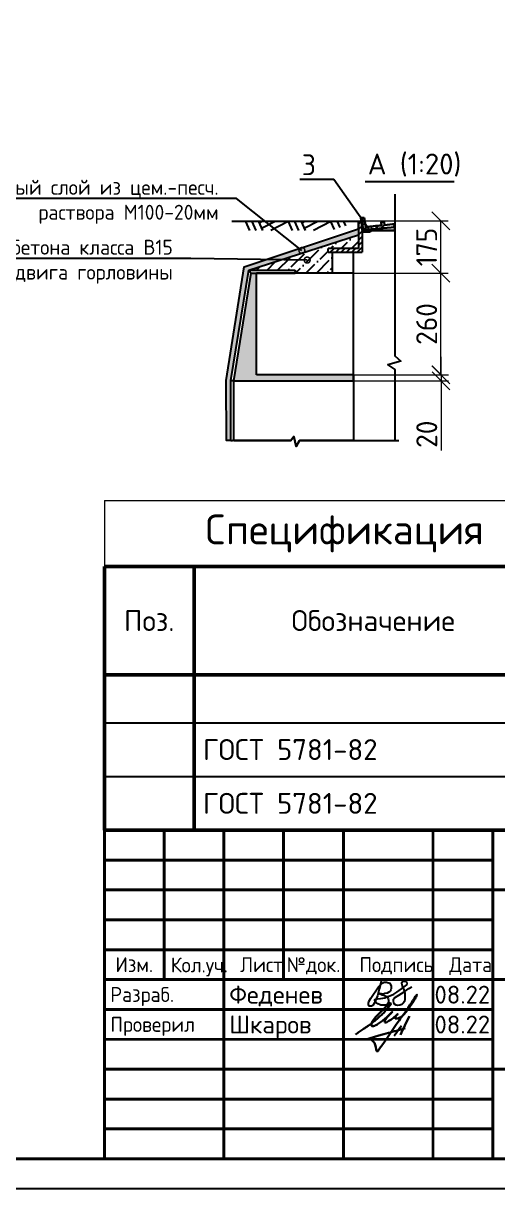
# Model space of a CAD drawing. Header units: millimetres. Extents: x 1601 to 14530, y 1157 to 12625.
# Drawn here: x 7581.5 to 7660.9, y 2825.6 to 3020.6 of the extents above; entities that cross this region are included whole.
import ezdxf
from ezdxf import colors
from ezdxf.entities.mleader import LeaderData, LeaderLine
from ezdxf.enums import TextEntityAlignment as Align
from ezdxf.math import Vec2, Vec3

# ---------------------------------------------------------------- set-up
doc = ezdxf.new("R2010")
doc.units = ezdxf.units.MM
for name, color, linetype, lineweight in [('Размер 3.5', 250, 'Continuous', 35), ('Размерный', 4, 'Continuous', 30), ('Размеры на чертеже', 250, 'Continuous', 25), ('таблица', 250, 'Continuous', 35), ('Тонкие', 5, 'Continuous', 30)]:
    doc.layers.add(name, color=color, linetype=linetype, lineweight=lineweight)
doc.layers.add('рамка', color=7, linetype='Continuous')
doc.layers.add('Штриховка', color=7, linetype='Continuous')
doc.styles.add('-ISOCPEUR-', font='isocpeur.TTF')
doc.styles.add('GOST', font='GOST Common.ttf')
doc.dimstyles.new('М 1 к 20', dxfattribs={"dimtxt": 3.5, "dimasz": 3, "dimexe": 1.25, "dimexo": 0, "dimtad": 1, "dimdec": 0, "dimlfac": 20, "dimzin": 0, "dimdsep": 46, "dimtxsty": 'GOST', "dimblk": 'OBLIQUE', "dimcen": 5, "dimadec": 8, "dimazin": 0, "dimtfac": 1, "dimtdec": 0, "dimtmove": 0, "dimatfit": 3, "dimldrblk": 'NONE', "dimfxl": 1.25, "dimtolj": 1, "dimtzin": 0, "dimlwd": 20, "dimlwe": 20, "dimarcsym": 1})

# ---------------------------------------------------------------- blocks, each defined once
blk = doc.blocks.new('_Oblique')
at = {"color": 0, "linetype": 'ByBlock', "lineweight": -2}
blk.add_line((-0.5, -0.5), (0.5, 0.5), dxfattribs=at)
blk = doc.blocks.new('*D53')
at = {"layer": 'Defpoints', "color": 0, "transparency": 16777216}
for p in [(7636.77, 2978.82), (7651.39, 2978.82), (7636.77, 2961.82)]:
    blk.add_point(p, dxfattribs=at)
at = {"layer": 'Размеры на чертеже', "color": 0, "lineweight": 20, "transparency": 16777216}
for p, q in [((7636.77, 2978.82), (7652.64, 2978.82)), ((7651.39, 2961.82), (7651.39, 2978.82)), ((7636.77, 2961.82), (7652.64, 2961.82))]:
    blk.add_line(p, q, dxfattribs=at)
at = {"layer": 'Размеры на чертеже', "color": 0, "lineweight": 20, "transparency": 16777216, "xscale": 3, "yscale": 3, "zscale": 3}
for p, rotation in [((7651.39, 2978.82), 90), ((7651.39, 2961.82), 270)]:
    blk.add_blockref('_Oblique', p, dxfattribs=dict(at, rotation=rotation))
at = {"layer": 'Размеры на чертеже', "color": 0, "transparency": 16777216, "insert": (7649.02, 2970.32), "char_height": 3.5, "attachment_point": 5, "rotation": 90, "style": 'GOST'}
blk.add_mtext('\\A1;260', dxfattribs=at)
blk = doc.blocks.new('_None')
blk = doc.blocks.new('*D54')
at = {"layer": 'Defpoints', "color": 0, "transparency": 16777216}
for p in [(7636.77, 2961.82), (7651.42, 2961.82), (7636.77, 2960.82)]:
    blk.add_point(p, dxfattribs=at)
at = {"layer": 'Размеры на чертеже', "color": 0, "lineweight": 20, "transparency": 16777216}
for p, q in [((7651.42, 2961.82), (7651.42, 2964.82)), ((7636.77, 2961.82), (7652.67, 2961.82)), ((7651.42, 2961.82), (7651.42, 2960.82)), ((7636.77, 2960.82), (7652.67, 2960.82)), ((7651.42, 2960.82), (7651.42, 2949.15))]:
    blk.add_line(p, q, dxfattribs=at)
at = {"layer": 'Размеры на чертеже', "color": 0, "lineweight": 20, "transparency": 16777216, "xscale": 3, "yscale": 3, "zscale": 3}
for p, rotation in [((7651.42, 2961.82), 270), ((7651.42, 2960.82), 90)]:
    blk.add_blockref('_Oblique', p, dxfattribs=dict(at, rotation=rotation))
at = {"layer": 'Размеры на чертеже', "color": 0, "transparency": 16777216, "insert": (7649.04, 2951.87), "char_height": 3.5, "attachment_point": 5, "rotation": 90, "style": 'GOST'}
blk.add_mtext('\\A1;20', dxfattribs=at)
blk = doc.blocks.new('*D55')
at = {"layer": 'Defpoints', "color": 0, "transparency": 16777216}
for p in [(7638.12, 2987.57), (7651.39, 2987.57), (7636.77, 2978.82)]:
    blk.add_point(p, dxfattribs=at)
at = {"layer": 'Размеры на чертеже', "color": 0, "lineweight": 20, "transparency": 16777216}
for p, q in [((7638.12, 2987.57), (7652.64, 2987.57)), ((7651.39, 2978.82), (7651.39, 2987.57)), ((7636.77, 2978.82), (7652.64, 2978.82))]:
    blk.add_line(p, q, dxfattribs=at)
at = {"layer": 'Размеры на чертеже', "color": 0, "lineweight": 20, "transparency": 16777216, "xscale": 3, "yscale": 3, "zscale": 3}
for p, rotation in [((7651.39, 2987.57), 90), ((7651.39, 2978.82), 270)]:
    blk.add_blockref('_Oblique', p, dxfattribs=dict(at, rotation=rotation))
at = {"layer": 'Размеры на чертеже', "color": 0, "transparency": 16777216, "insert": (7649.02, 2983.2), "char_height": 3.5, "attachment_point": 5, "rotation": 90, "style": 'GOST'}
blk.add_mtext('\\A1;175', dxfattribs=at)
blk = doc.blocks.new('_DotSmall')
at = {"color": 0, "linetype": 'ByBlock', "const_width": 0.5}
blk.add_lwpolyline([(-0.0625, 0, 1), (0.0625, 0, 1)], format="xyb", close=True, dxfattribs=at)
blk = doc.blocks.new('*T238')
at = {"layer": 'Defpoints', "color": 8, "linetype": 'ByBlock', "lineweight": 0, "transparency": 16777216}
for p, q in [((0, 0), (185, 0)), ((0, 0), (0, -11)), ((185, 0), (185, -11))]:
    blk.add_line(p, q, dxfattribs=at)
at = {"layer": 'таблица', "color": 0, "lineweight": 50, "transparency": 16777216}
for p, q in [((0, -11), (185, -11)), ((0, -11), (0, -55.17)), ((15, -11), (15, -37.17)), ((75, -11), (75, -37.17)), ((140, -11), (140, -37.17)), ((150, -11), (150, -46.17)), ((165, -11), (165, -37.17)), ((185, -11), (185, -37.17)), ((0, -29.17), (185, -29.17)), ((0, -55.17), (15, -55.17)), ((140, -55.17), (150, -55.17))]:
    blk.add_line(p, q, dxfattribs=at)
at = {"layer": 'таблица', "color": 0, "lineweight": 25, "transparency": 16777216}
for p, q in [((0, -37.17), (15, -37.17)), ((140, -37.17), (150, -37.17)), ((0, -46.17), (15, -46.17)), ((140, -46.17), (150, -46.17))]:
    blk.add_line(p, q, dxfattribs=at)
at = {"layer": 'таблица', "color": 0, "linetype": 'ByBlock', "lineweight": 25, "transparency": 16777216}
for p, q in [((15, -37.17), (140, -37.17)), ((150, -37.17), (185, -37.17)), ((15, -46.17), (140, -46.17)), ((150, -46.17), (185, -46.17))]:
    blk.add_line(p, q, dxfattribs=at)
at = {"layer": 'таблица', "color": 0, "linetype": 'ByBlock', "lineweight": 50, "transparency": 16777216}
for p, q in [((15, -37.17), (15, -55.17)), ((75, -37.17), (75, -55.17)), ((165, -37.17), (165, -55.17)), ((185, -37.17), (185, -55.17)), ((150, -46.17), (150, -55.17)), ((15, -55.17), (140, -55.17)), ((150, -55.17), (185, -55.17))]:
    blk.add_line(p, q, dxfattribs=at)
at = {"layer": 'таблица', "color": 0, "linetype": 'ByBlock', "lineweight": -2, "transparency": 16777216}
blk.add_line((140, -37.17), (140, -55.17), dxfattribs=at)
at = {"layer": 'таблица', "color": 0, "transparency": 16777216, "style": '-ISOCPEUR-'}
for s, insert, char_height, width, attachment_point in [('Cпецификация арматуры для дна монолитного ', (92.5, -5.5), 5, 182, 5), ('ГОСТ 5781-82', (16.5, -41.67), 3.5, 57, 4), ('%%C12А400 L=4000', (76.5, -41.67), 3.5, 62, 4), ('1,51', (157.5, -41.67), 3.5, 12, 5), ('шт', (175, -41.67), 3.5, 17, 5), ('0,47', (157.5, -50.67), 3.5, 12, 5), ('ГОСТ 5781-82', (16.5, -50.67), 3.5, 57, 4), ('%%C12А400 L=4730', (76.5, -50.67), 3.5, 62, 4), ('шт', (175, -50.67), 3.5, 17, 5)]:
    blk.add_mtext(s, dxfattribs=dict(at, insert=insert, char_height=char_height, width=width, attachment_point=attachment_point))
at = {"layer": 'таблица', "color": 7, "transparency": 16777216, "char_height": 3.5, "attachment_point": 5, "style": '-ISOCPEUR-'}
for s, insert, width in [('{\\W0.9;Масса ед. кг.}', (157.5, -20.08), 13), ('Поз.', (7.5, -20.08), 12), ('Обозначение', (45, -20.08), 57), ('Наименование', (107.5, -20.08), 62), ('Кол', (145, -20.08), 8), ('Примеча-ние', (175, -20.08), 17), ('Сборочные еденицы', (107.5, -33.17), 65), ('18', (145, -41.67), 9.2), ('22', (145, -50.67), 9.2)]:
    blk.add_mtext(s, dxfattribs=dict(at, insert=insert, width=width))
blk = doc.blocks.new('подпись')
at = {"lineweight": 30}
for points in [[(-0.82, -1.23), (-0.21, -0.8), (0.43, -0.36), (0.86, -0.08), (1.32, 0.25), (2, 0.77), (2.8, 1.4), (3.27, 1.83), (3.84, 2.36), (4.46, 3.07), (5.01, 3.73), (5.08, 3.95), (5.01, 4.03), (4.91, 4), (4.76, 3.88), (4.33, 3.49), (3.4, 2.58), (2.34, 1.43), (1.83, 0.48), (1.87, 0.23), (1.99, 0.16), (2.17, 0.16), (2.41, 0.25), (3.02, 0.6), (3.71, 1.09), (4.34, 1.62), (5.32, 2.55), (4.75, 1.98), (4.27, 1.36), (4.08, 1.05), (4.07, 0.85), (4.11, 0.78), (4.25, 0.78), (4.42, 0.84), (4.78, 1.05), (5.16, 1.3), (5.47, 1.51), (5.72, 1.73), (6.05, 1.99), (6.23, 2.18), (5.94, 1.88), (5.8, 1.63), (5.8, 1.5), (5.89, 1.44), (6.13, 1.46), (6.57, 1.6), (6.9, 1.79), (7.5, 2.39), (8.04, 3.08), (8.61, 3.92), (9.15, 4.76), (9.43, 5.33), (8, 3.26), (6.29, 0.88), (3.58, -3.07), (3.05, -3.8), (2.85, -4.05), (2.49, -2.98), (2.12, -2.39), (1.3, -1.96), (1.02, -2.03), (2.91, -1.44), (4.7, -0.96), (7.51, -0.15)], [(6.86, 0.23), (5.67, -1.43)], [(8.19, 1.85), (6.68, -1.27)]]:
    blk.add_spline(points, degree=3, dxfattribs=at)
blk = doc.blocks.new('Подпись Леха')
at = {"layer": 'рамка'}
blk.add_blockref('подпись', (2.7, 0.11), dxfattribs=at)

msp = doc.modelspace()

# ---------------------------------------------------------------- hatches: boundary and pattern name
at = {"layer": 'Штриховка'}
h = msp.add_hatch(dxfattribs=at)
h.set_pattern_fill('ANSI31', color=256, scale=0.2)
h.set_pattern_definition([(45, (5348.7784, 896.67034), (-0.4490128, 0.4490128), [])])
h.paths.add_polyline_path([(7638.2402, 2985.7171), (7639.2652, 2985.7171), (7639.2652, 2985.9671), (7638.4438, 2985.9671), (7638.2402, 2985.9671), (7638.1152, 2987.4671), (7637.6152, 2987.4671), (7637.6152, 2982.9671), (7632.5133, 2982.976), (7632.5122, 2982.3228), (7638.2402, 2982.3228)])
h = msp.add_hatch(dxfattribs=at)
h.set_pattern_fill('ANSI32', color=256, scale=0.2)
h.set_pattern_definition([(45, (5348.7784, 896.6703), (-1.3470384, 1.3470384), []), (45, (5349.6764, 896.6703), (-1.3470384, 1.3470384), [])])
h.paths.add_polyline_path([(7643.7164, 2986.5146), (7643.7164, 2987.0407, 0.00310465), (7641.9582, 2986.8809), (7641.9055, 2987.4024, 0.00091844), (7641.3839, 2987.3508), (7641.4365, 2986.8292, 0.0045535), (7638.8627, 2986.5459), (7638.559, 2988.064), (7638.0245, 2988.064), (7638.4438, 2985.9671, -0.03150133)])
at = {"layer": 'Штриховка', "ltscale": 0.5}
h = msp.add_hatch(dxfattribs=at)
h.set_pattern_fill('AR-CONC', color=256, scale=0.006, style=0)
h.set_pattern_definition([(50, (6706.3897, -882.4685), (1.09310801, -0.09563451), [0.1143, -1.2573]), (355, (6706.3897, -882.4685), (-0.21145696, 1.14633986), [0.09144, -1.00584]), (100.451, (6706.4808, -882.4765), (0.881655, 1.05070013), [0.09714, -1.06854]), (46.1842, (6706.3897, -882.1637), (1.62647425, -0.25225397), [0.17145, -1.88595]), (96.6356, (6706.5253, -882.1847), (1.4244254, 1.48455334), [0.14571, -1.60281]), (351.184, (6706.3897, -882.1637), (1.4244276, 1.4845507), [0.13716, -1.50876]), (21, (6706.5421, -882.2399), (0.90968928, -0.61359311), [0.1143, -1.2573]), (326, (6706.5421, -882.2399), (0.37081217, 1.1051278), [0.09144, -1.00584]), (71.4514, (6706.6179, -882.291), (1.28049894, 0.49153715), [0.09714, -1.06854]), (37.5, (6706.3897, -882.4685), (0.01853162, 0.507330233), [0, -0.993648, 0, -1.02108, 0, -1.00965]), (7.5, (6706.3897, -882.4685), (0.400917975, 0.60108345), [0, -0.582168, 0, -0.970788, 0, -0.38481]), (327.5, (6706.04986, -882.4685), (0.81354357, -0.034372464), [0, -0.381, 0, -1.18872, 0, -1.57734]), (317.5, (6705.89746, -882.4685), (0.88877509, 0.15255895), [0, -0.4953, 0, -0.789432, 0, -1.12014])])
h.paths.add_polyline_path([(7637.6152, 2985.2171), (7619.2302, 2979.3228), (7616.2652, 2960.8627), (7616.2652, 2950.8228), (7615.5152, 2950.8228), (7615.4895, 2960.8627), (7618.4861, 2979.8993), (7637.6152, 2986.2678)])
at = {"layer": 'Штриховка'}
h = msp.add_hatch(dxfattribs=at)
h.set_pattern_fill('ANSI36', color=256, scale=0.39)
h.set_pattern_definition([(45, (5348.7784, 896.6703), (0.65668123, 2.40783117), [3.095625, -0.619125, 0, -0.619125])])
h.paths.add_polyline_path([(7633.2652, 2978.8228), (7633.2652, 2982.3228), (7632.5122, 2982.3228), (7632.5133, 2982.976), (7637.6152, 2982.9671), (7637.6152, 2985.2171), (7619.2302, 2979.3228), (7627.0161, 2979.3228), (7627.0161, 2978.8228)])
at = {"layer": 'Штриховка', "ltscale": 0.5}
h = msp.add_hatch(dxfattribs=at)
h.set_pattern_fill('AR-CONC', color=256, scale=0.006, style=0)
h.set_pattern_definition([(50, (6689.2897, -888.86285), (1.09310801, -0.09563451), [0.1143, -1.2573]), (355, (6689.2897, -888.8629), (-0.21145696, 1.14633986), [0.09144, -1.00584]), (100.451, (6689.3808, -888.8708), (0.881655, 1.05070013), [0.09714, -1.06854]), (46.1842, (6689.2897, -888.558), (1.62647425, -0.25225397), [0.17145, -1.88595]), (96.6356, (6689.4253, -888.579), (1.4244254, 1.48455334), [0.14571, -1.60281]), (351.184, (6689.2897, -888.558), (1.4244276, 1.4845507), [0.13716, -1.50876]), (21, (6689.4421, -888.63425), (0.90968928, -0.61359311), [0.1143, -1.2573]), (326, (6689.4421, -888.6343), (0.37081217, 1.1051278), [0.09144, -1.00584]), (71.4514, (6689.5179, -888.6854), (1.28049894, 0.49153715), [0.09714, -1.06854]), (37.5, (6689.2897, -888.86285), (0.01853162, 0.507330233), [0, -0.993648, 0, -1.02108, 0, -1.00965]), (7.5, (6689.2897, -888.86285), (0.400917975, 0.60108345), [0, -0.582168, 0, -0.970788, 0, -0.38481]), (327.5, (6688.94986, -888.86285), (0.81354357, -0.034372464), [0, -0.381, 0, -1.18872, 0, -1.57734]), (317.5, (6688.79746, -888.86285), (0.88877509, 0.15255895), [0, -0.4953, 0, -0.789432, 0, -1.12014])])
h.paths.add_polyline_path([(7620.5152, 2978.8228), (7620.5152, 2961.8228), (7636.7652, 2961.8228), (7636.7652, 2960.8228), (7616.7652, 2960.8228), (7619.7652, 2978.8228)])

# ---------------------------------------------------------------- linework, layer by layer
for p, q in [((7618.6906, 2987.4671), (7619.3523, 2985.9671)), ((7619.7836, 2987.4671), (7620.4453, 2985.9671)), ((7620.8766, 2987.4671), (7621.5383, 2985.9671)), ((7621.4775, 2987.4671), (7620.9882, 2987.2142)), ((7623.6552, 2987.4671), (7621.3925, 2986.2975)), ((7625.8329, 2987.4671), (7622.9311, 2985.9671)), ((7625.8275, 2987.4671), (7626.4892, 2985.9671)), ((7626.9205, 2987.4671), (7627.5822, 2985.9671)), ((7628.0135, 2987.4671), (7628.6752, 2985.9671)), ((7628.6144, 2987.4671), (7628.125, 2987.2142)), ((7630.792, 2987.4671), (7628.5294, 2986.2975)), ((7632.9697, 2987.4671), (7630.068, 2985.9671)), ((7632.9361, 2987.4671), (7633.5197, 2986.1439)), ((7634.029, 2987.4671), (7634.4764, 2986.453)), ((7635.122, 2987.4671), (7635.433, 2986.7621)), ((7637.6152, 2987.4671), (7637.6152, 2982.9671)), ((7638.2402, 2985.9671), (7638.1152, 2987.4671)), ((7619.2302, 2979.3228), (7637.6152, 2985.2171)), ((7638.2402, 2985.9671), (7639.2652, 2985.9671)), ((7639.2652, 2985.7171), (7638.2402, 2985.7171)), ((7638.2402, 2985.7171), (7638.2402, 2982.3228)), ((7639.2652, 2985.9671), (7639.2652, 2985.7171)), ((7632.5122, 2982.3228), (7632.5133, 2982.976)), ((7637.6152, 2982.9671), (7632.5133, 2982.976)), ((7632.5122, 2982.3228), (7638.2402, 2982.3228)), ((7636.7652, 2962.8228), (7636.7652, 2982.3228)), ((7616.2652, 2960.8627), (7619.2302, 2979.3228)), ((7616.7652, 2960.8228), (7619.6563, 2978.8228)), ((7619.2302, 2979.3228), (7627.0161, 2979.3228)), ((7619.2302, 2979.3228), (7619.4433, 2979.0728)), ((7619.6563, 2978.8228), (7619.4433, 2979.0728)), ((7619.6563, 2978.8228), (7627.0161, 2978.8228)), ((7620.5152, 2961.8228), (7620.5152, 2978.8228)), ((7636.7652, 2978.8228), (7620.5152, 2978.8228)), ((7627.0161, 2979.3228), (7627.0161, 2979.0728)), ((7627.0161, 2978.8228), (7627.0161, 2979.0728)), ((7636.7652, 2961.8228), (7636.7652, 2978.8228)), ((7636.7652, 2961.8228), (7620.5152, 2961.8228)), ((7616.2652, 2950.8228), (7616.2652, 2960.8627)), ((7616.2652, 2960.8627), (7616.5152, 2960.8427)), ((7616.7652, 2960.8228), (7616.5152, 2960.8427)), ((7616.7652, 2950.8228), (7616.7652, 2960.8228)), ((7616.2652, 2950.8228), (7616.5152, 2950.8228)), ((7616.7652, 2950.8228), (7616.5152, 2950.8228))]:
    msp.add_line(p, q)
for points in [[(7191.0803, 3245.5891), (7785.0803, 3245.5891), (7785.0803, 2825.5891), (7191.0803, 2825.5891)], [(7616.7652, 2960.8228), (7636.7652, 2960.8228), (7636.7652, 2950.8228), (7627.7491, 2950.8228), (7627.1863, 2949.8404), (7626.8125, 2951.4863), (7626.2972, 2950.8228), (7616.7652, 2950.8228)]]:
    msp.add_lwpolyline(points, close=True)
at = {"const_width": 0.5}
msp.add_lwpolyline([(7211.0803, 3240.5891), (7780.0803, 3240.5891), (7780.0803, 2830.5891), (7211.0803, 2830.5891)], close=True, dxfattribs=at)
for points in [[(7638.7082, 2994.1929), (7653.621, 2994.1929)], [(7643.7164, 2992.024), (7643.7164, 2964.9965), (7644.72, 2964.1115), (7642.5098, 2963.4582), (7643.7164, 2962.7287), (7643.7164, 2950.8228)], [(7616.2652, 2950.8228), (7615.5152, 2950.8228), (7615.4895, 2960.8627), (7618.4861, 2979.8993), (7637.6152, 2986.2678), (7637.6152, 2987.4671), (7616.4167, 2987.4671)], [(7637.6152, 2987.4671), (7616.4167, 2987.4671)], [(7636.7652, 2978.8228), (7633.2652, 2978.8228), (7633.2652, 2982.3228), (7638.2402, 2982.3228)], [(7616.7652, 2950.8228), (7626.2972, 2950.8228), (7626.8125, 2951.4863), (7627.1863, 2949.8404), (7627.7491, 2950.8228), (7644.367, 2950.8228)], [(7641.3951, 2860.3375), (7641.2949, 2859.8159), (7641.0863, 2858.9588), (7640.7695, 2857.8778), (7640.3055, 2856.7172), (7639.9867, 2856.2463), (7639.7932, 2856.1471), (7639.5995, 2856.1229), (7639.4106, 2856.1471), (7639.3137, 2856.2585), (7639.2653, 2856.4424), (7639.2701, 2856.6506), (7639.367, 2856.912), (7639.6703, 2857.4716), (7640.9442, 2859.3859), (7641.4407, 2859.9596), (7641.8906, 2860.1535), (7642.2708, 2860.1457), (7642.8371, 2859.9829), (7643.1009, 2859.5099), (7643.0776, 2859.1222), (7643.0203, 2858.8593), (7642.9038, 2858.675), (7642.7, 2858.4906), (7642.3893, 2858.3354), (7642.0302, 2858.2336), (7641.7195, 2858.1753), (7641.4526, 2858.185), (7641.1954, 2858.1944), (7640.9576, 2858.3063), (7640.9, 2858.3232), (7641.1559, 2858.213), (7641.3629, 2858.1238), (7641.5546, 2858.0558), (7641.8747, 2857.9644), (7642.1004, 2857.8577), (7642.31, 2857.7586), (7642.4479, 2857.6627), (7642.5994, 2857.3921), (7642.6229, 2857.1422), (7642.6461, 2856.8945), (7642.5916, 2856.6502), (7642.3963, 2856.4316), (7642.1541, 2856.3222), (7641.8571, 2856.291), (7641.568, 2856.3066), (7641.3244, 2856.3198), (7641.0992, 2856.4237), (7640.861, 2856.5338), (7640.6776, 2856.6184), (7640.5679, 2856.7205), (7640.4293, 2856.8495), (7640.3452, 2857.0605), (7640.3501, 2857.251), (7640.4626, 2857.3145), (7640.795, 2857.3487), (7641.2954, 2857.4002), (7641.7042, 2857.4855), (7641.9972, 2857.5466), (7642.2469, 2857.6565), (7642.6819, 2857.8129), (7643.1561, 2857.9741), (7643.5179, 2858.1451), (7643.7185, 2858.2872), (7644.0167, 2858.4982), (7644.4154, 2858.7805), (7644.7989, 2859.0519), (7645.0964, 2859.2625), (7645.4608, 2859.5204), (7645.7151, 2859.7005), (7645.7678, 2859.9444), (7645.7131, 2860.1477), (7645.541, 2860.2571), (7645.2907, 2860.2727), (7645.0404, 2860.2415), (7644.8889, 2860.1484), (7644.835, 2859.9674), (7644.8644, 2859.767), (7644.9378, 2859.5468), (7645.114, 2859.1507), (7645.3048, 2858.6029), (7645.3538, 2858.3388), (7645.3684, 2858.0209), (7645.3851, 2857.2841), (7645.338, 2856.9473), (7645.0951, 2856.6261), (7644.8521, 2856.4146), (7644.5386, 2856.3206), (7644.1938, 2856.2736), (7643.8881, 2856.3128), (7643.653, 2856.4616), (7643.5276, 2856.7201), (7643.457, 2857.0178), (7643.4962, 2857.2998), (7643.6608, 2857.5191), (7644.8051, 2858.2554), (7645.2362, 2858.5609), (7646.0435, 2859.0858), (7646.5175, 2859.3939)]]:
    msp.add_lwpolyline(points)
for points in [[(7595.0803, 2830.5891), (7595.0803, 2885.5891), (7780.0803, 2885.5891)], [(7605.0803, 2885.5891), (7605.0803, 2860.5891)], [(7615.0803, 2885.5891), (7615.0803, 2830.5891)], [(7625.0803, 2885.5891), (7625.0803, 2860.5891)], [(7635.0803, 2885.5891), (7635.0803, 2830.5891)], [(7650.0803, 2885.5891), (7650.0803, 2830.5891)], [(7660.0803, 2885.5891), (7660.0803, 2830.5891)], [(7595.0803, 2880.5891), (7660.0803, 2880.5891)], [(7595.0803, 2875.5891), (7660.0803, 2875.5891)], [(7660.0803, 2875.5891), (7780.0803, 2875.5891)], [(7595.0803, 2870.5891), (7660.0803, 2870.5891)], [(7595.0803, 2865.5891), (7660.0803, 2865.5891)], [(7595.0803, 2860.5891), (7780.0803, 2860.5891)], [(7595.0803, 2855.5891), (7660.0803, 2855.5891)], [(7595.0803, 2850.5891), (7660.0803, 2850.5891)], [(7595.0803, 2845.5891), (7660.0803, 2845.5891)], [(7660.0803, 2845.5891), (7780.0803, 2845.5891)], [(7595.0803, 2840.5891), (7660.0803, 2840.5891)], [(7595.0803, 2835.5891), (7660.0803, 2835.5891)]]:
    msp.add_lwpolyline(points, dxfattribs=at)
at = {"layer": 'Тонкие'}
for p, q in [((7638.1152, 2987.4671), (7637.6152, 2987.4671)), ((7636.7652, 2960.8228), (7636.7652, 2961.8228))]:
    msp.add_line(p, q, dxfattribs=at)
at = {"layer": 'Тонкие', "color": 18, "true_color": 0x000000}
msp.add_lwpolyline([(7643.7164, 2987.0407, 0.00310465), (7641.9582, 2986.8809), (7641.9055, 2987.4024, 0.00091844), (7641.3839, 2987.3508), (7641.4365, 2986.8292, 0.0045535), (7638.8627, 2986.5459), (7638.559, 2988.064), (7638.0245, 2988.064), (7638.4438, 2985.9671)], format="xyb", dxfattribs=at)
msp.add_lwpolyline([(7638.4438, 2985.9671), (7643.7164, 2985.9671), (7643.7164, 2986.5146, 0.03150133)], format="xyb", close=True, dxfattribs=at)

# ---------------------------------------------------------------- block references
for name, p in [('*T238', (7595.0803, 2940.7558)), ('Подпись Леха', (7635.2353, 2852.5127))]:
    msp.add_blockref(name, p)

# ---------------------------------------------------------------- texts
at = {"style": 'GOST'}
for s, p in [('Изм.', (7600.0803, 2863.0891)), ('Кол.уч.', (7610.97, 2863.0397)), ('Лист', (7621.3846, 2863.0891)), ('№док.', (7630.0803, 2863.0891)), ('Подпись', (7643.9616, 2863.0891)), ('Дата', (7656.3885, 2863.0891))]:
    msp.add_text(s, height=2.5, dxfattribs=at).set_placement(p, align=Align.MIDDLE_CENTER)
for s, p in [('Разраб.', (7596.0803, 2858.0891)), ('Проверил', (7596.0803, 2853.0891))]:
    msp.add_text(s, height=2.5, dxfattribs=at).set_placement(p, align=Align.MIDDLE_LEFT)
at = {"layer": 'Размер 3.5', "style": '-ISOCPEUR-'}
msp.add_text('А (1:20)', height=3.5, dxfattribs=at).set_placement((7639.1499, 2995.3469))
at = {"layer": 'Размерный', "color": 0, "style": '-ISOCPEUR-'}
for s, p in [('Феденев', (7615.9853, 2856.5664)), ('08.22', (7650.335, 2856.5664)), ('Шкаров', (7615.9853, 2851.5664)), ('08.22', (7650.335, 2851.5664))]:
    msp.add_text(s, height=3, dxfattribs=at).set_placement(p)

# ---------------------------------------------------------------- dimensions: what is measured, and where the dimension line sits
at = {"layer": 'Размеры на чертеже'}
dim = msp.add_linear_dim(base=(7651.3917, 2987.5688), p1=(7636.7652, 2978.8228), p2=(7638.1235, 2987.5688), angle=90, dimstyle='М 1 к 20', dxfattribs=at)
dim.commit()
dim.dimension.update_dxf_attribs({"geometry": '*D55', "text_midpoint": (7649.0167, 2983.1958)})
dim = msp.add_linear_dim(base=(7651.3917, 2978.8228), p1=(7636.7652, 2961.8228), p2=(7636.7652, 2978.8228), angle=90, text='260', dimstyle='М 1 к 20', dxfattribs=at)
dim.commit()
dim.dimension.update_dxf_attribs({"geometry": '*D53', "text_midpoint": (7649.0167, 2970.3228)})
dim = msp.add_linear_dim(base=(7651.4175, 2961.8228), p1=(7636.7652, 2960.8228), p2=(7636.7652, 2961.8228), angle=90, dimstyle='М 1 к 20', dxfattribs=at)
dim.commit()
dim.dimension.update_dxf_attribs({"geometry": '*D54', "text_midpoint": (7651.4175, 2951.8728), "dimtype": 160})

# ---------------------------------------------------------------- leaders
ml = msp.add_multileader_mtext('Standard', dxfattribs=at)
ml.set_content('3', color=256, style='GOST')
ml.set_leader_properties()
ml.set_arrow_properties(name='DOTSMALL')
ml.build(insert=Vec2(0, 0))
ml.multileader.update_dxf_attribs({"text_left_attachment_type": 5, "text_right_attachment_type": 5, "dogleg_length": 1, "arrow_head_size": 2})
ctx = ml.context
ctx.base_point, ctx.char_height, ctx.arrow_head_size, ctx.plane_origin = Vec3(7626.7318, 2994.5225), 3.5, 2, Vec3(7656.1386, 3024.7593)
ctx.left_attachment, ctx.right_attachment, ctx.text_align_type = 5, 5, 2
notes = []
notes.append((ctx, [(1, (1, 1, 0), (7633.4818, 2994.5225), (-1, 0), 1, [(0, [(7639.3617, 2986.1774)], 0, [])])]))
ctx.mtext.insert, ctx.mtext.alignment, ctx.mtext.flow_direction = Vec3(7630.4818, 2998.7225), 3, 5
ml = msp.add_multileader_mtext('Standard', dxfattribs=at)
ml.set_content('Защитный слой из цем.-песч.^Jраствора М100-20мм', color=256, style='GOST')
ml.set_leader_properties()
ml.set_arrow_properties(name='DOTSMALL')
ml.build(insert=Vec2(0, 0))
ml.multileader.update_dxf_attribs({"text_left_attachment_type": 6, "text_right_attachment_type": 6, "dogleg_length": 1, "arrow_head_size": 2})
ctx = ml.context
ctx.base_point, ctx.char_height, ctx.arrow_head_size, ctx.plane_origin = Vec3(7568.3779, 2991.3204), 2.5, 2, Vec3(7628.1362, 2982.6232)
ctx.left_attachment, ctx.right_attachment, ctx.text_align_type = 6, 6, 2
notes.append((ctx, [(0, (1, 1, 0), (7617.1961, 2991.3204), (-1, 0), 1, [(0, [(7628.1362, 2982.6232)], 0, [])])]))
ctx.mtext.insert, ctx.mtext.alignment, ctx.mtext.flow_direction = Vec3(7614.1961, 2994.4454), 3, 5
ml = msp.add_multileader_mtext('Standard', dxfattribs=at)
ml.set_content('Воротничек из бетона класса В15^Jпротив сдвига горловины', color=256, style='GOST')
ml.set_leader_properties()
ml.set_arrow_properties(name='DOTSMALL')
ml.build(insert=Vec2(0, 0))
ml.multileader.update_dxf_attribs({"text_left_attachment_type": 6, "text_right_attachment_type": 6, "dogleg_length": 1, "arrow_head_size": 2})
ctx = ml.context
ctx.base_point, ctx.char_height, ctx.arrow_head_size, ctx.plane_origin = Vec3(7553.2385, 2981.2952), 2.5, 2, Vec3(7628.6402, 2978.8228)
ctx.left_attachment, ctx.right_attachment, ctx.text_align_type = 6, 6, 2
notes.append((ctx, [(0, (1, 1, 0), (7609.5377, 2981.2952), (-1, 0), 1, [(0, [(7629.0219, 2981.0234)], 0, [])])]))
ctx.mtext.insert, ctx.mtext.alignment, ctx.mtext.flow_direction = Vec3(7606.5377, 2984.4202), 3, 5
for ctx, leaders in notes:
    for number, flags, end, landing, length, lines in leaders:
        leader = LeaderData()
        leader.index, (leader.has_last_leader_line, leader.has_dogleg_vector, leader.attachment_direction) = number, flags
        leader.last_leader_point, leader.dogleg_vector, leader.dogleg_length = Vec3(end), Vec3(landing), length
        for number, points, colour, breaks in lines:
            line = LeaderLine()
            line.index, line.vertices, line.color, line.breaks = number, Vec3.list(points), colors.encode_raw_color(colour), breaks
            leader.lines.append(line)
        ctx.leaders.append(leader)

doc.saveas('drawing.dxf')
